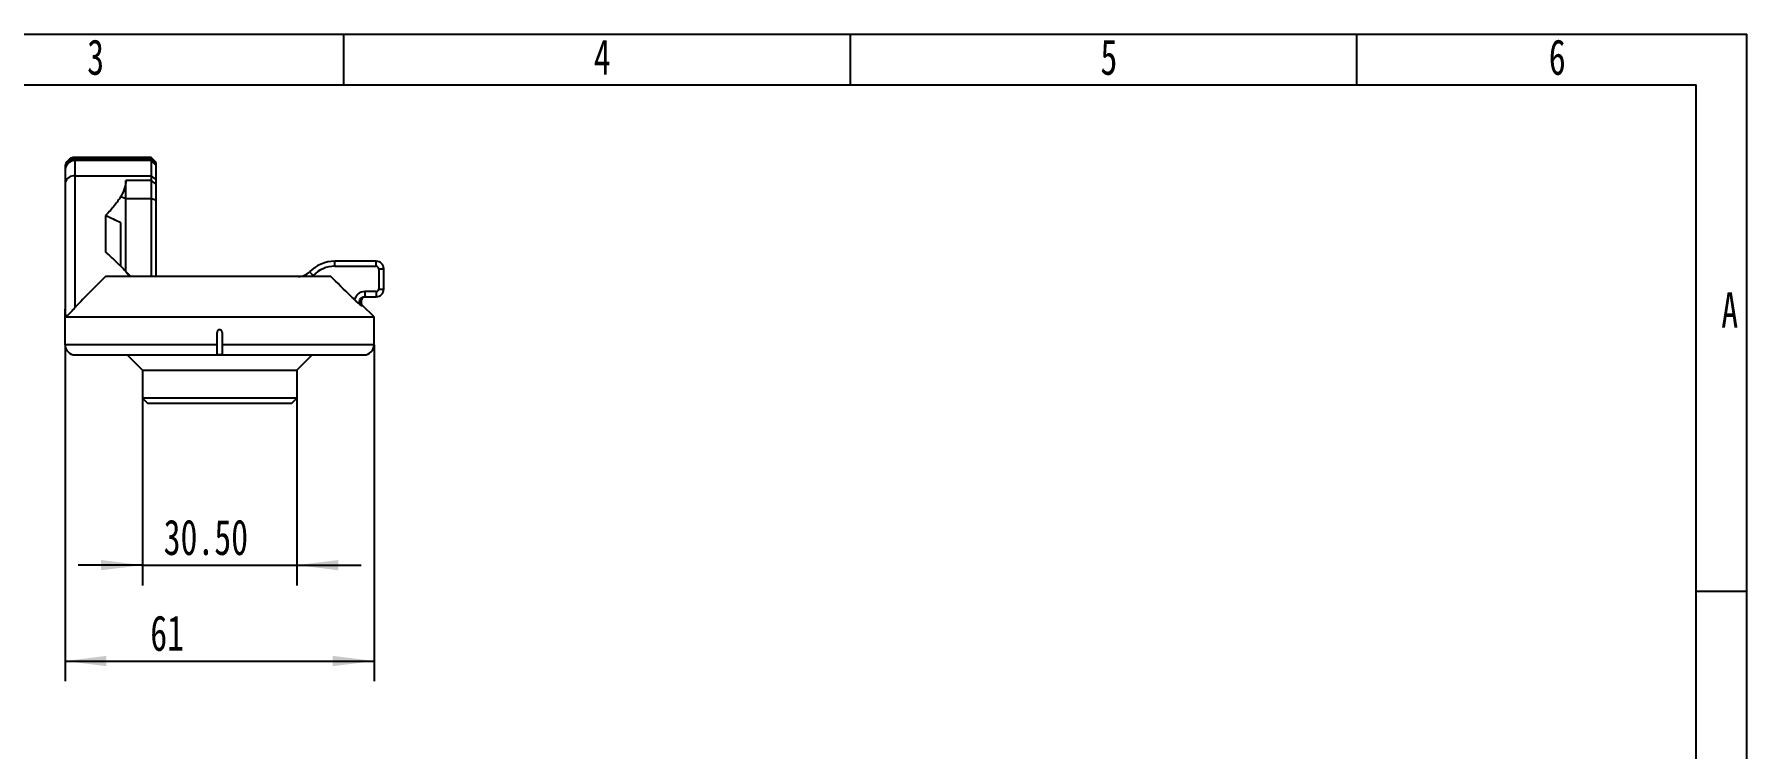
# Model space of a CAD drawing. Header units: millimetres. Extents: x 0 to 304, y 0 to 210.
# Drawn here: x 128 to 297, y 139.5 to 210 of the extents above; entities that cross this region are included whole.
import ezdxf

# ---------------------------------------------------------------- set-up
doc = ezdxf.new("R2010")
doc.units = ezdxf.units.MM
doc.layers.add('图框', color=7, linetype='Continuous')
doc.styles.add('SLDTEXTSTYLE3', font='TXT', dxfattribs={"width": 0.7})
doc.dimstyles.new('SLDDIMSTYLE3', dxfattribs={"dimtxt": 3.5, "dimasz": 4.08, "dimexe": 0, "dimexo": 0.0625, "dimgap": 0.875, "dimtad": 2, "dimlfac": 2, "dimrnd": 1e-09, "dimzin": 12, "dimdsep": 46, "dimtxsty": 'SLDTEXTSTYLE3', "dimsah": 1, "dimcen": 0.09, "dimadec": 0, "dimazin": 3, "dimtfac": 1, "dimtofl": 0, "dimtmove": 0, "dimatfit": 3, "dimfxl": 1, "dimfrac": 2, "dimtolj": 1, "dimtzin": 12, "dimarcsym": 0})
doc.dimstyles.new('SLDDIMSTYLE4', dxfattribs={"dimtxt": 3.5, "dimasz": 4.08, "dimexe": 0, "dimexo": 0.0625, "dimgap": 0.875, "dimtad": 2, "dimlfac": 2, "dimrnd": 1e-09, "dimzin": 4, "dimdsep": 46, "dimtxsty": 'SLDTEXTSTYLE3', "dimsah": 1, "dimcen": 0.09, "dimadec": 0, "dimazin": 1, "dimtfac": 1, "dimtmove": 0, "dimatfit": 0, "dimfxl": 1, "dimfrac": 2, "dimtolj": 1, "dimtzin": 12, "dimarcsym": 0})

# ---------------------------------------------------------------- blocks, each defined once
blk = doc.blocks.new('_D_5')
at = {"layer": '图框'}
for p, q in [((131.03, 179.34), (131.03, 146.13)), ((161.53, 179.34), (161.53, 146.13)), ((131.03, 148.13), (161.53, 148.13))]:
    blk.add_line(p, q, dxfattribs=at)
for points in [[(131.03, 148.13), (135.11, 147.62), (135.11, 148.64)], [(161.53, 148.13), (157.45, 148.64), (157.45, 147.62)]]:
    blk.add_solid(points, dxfattribs=at)
at = {"layer": '图框', "insert": (139.44, 152.64), "char_height": 3.5, "attachment_point": 1, "style": 'SLDTEXTSTYLE3'}
blk.add_mtext('61', dxfattribs=at)
blk = doc.blocks.new('_D_6')
at = {"layer": '图框'}
for p, q in [((138.66, 174.09), (138.66, 155.59)), ((153.91, 174.09), (153.91, 155.59)), ((138.66, 157.59), (132.31, 157.59)), ((138.66, 157.59), (153.91, 157.59)), ((153.91, 157.59), (160.26, 157.59))]:
    blk.add_line(p, q, dxfattribs=at)
for points in [[(138.66, 157.59), (134.58, 158.1), (134.58, 157.09)], [(153.91, 157.59), (157.99, 157.09), (157.99, 158.1)]]:
    blk.add_solid(points, dxfattribs=at)
at = {"layer": '图框', "insert": (140.76, 162.1), "char_height": 3.5, "attachment_point": 1, "style": 'SLDTEXTSTYLE3'}
blk.add_mtext('30.50', dxfattribs=at)

msp = doc.modelspace()

# ---------------------------------------------------------------- linework, layer by layer
at = {"color": 7, "linetype": 'Continuous', "lineweight": 25}
for p, q in [((139.5305, 197.8431), (132.0305, 197.8431)), ((132.0305, 197.6939), (132.0305, 197.8431)), ((140.0305, 197.3431), (139.5305, 197.8431)), ((139.5305, 197.8431), (139.5305, 197.6939)), ((131.0305, 196.8431), (131.0305, 196.716)), ((131.0305, 196.716), (131.0305, 196.5545)), ((131.0305, 196.5545), (131.0305, 195.2989)), ((132.0305, 197.5324), (132.0305, 197.6939)), ((139.5305, 197.6939), (132.0305, 197.6939)), ((132.0305, 196.0256), (132.0305, 197.5324)), ((139.5305, 197.5324), (132.0305, 197.5324)), ((139.5305, 197.6939), (139.5305, 197.5324)), ((139.5305, 197.6939), (140.0305, 197.205)), ((139.5305, 197.5324), (139.5305, 196.0256)), ((140.0305, 197.0434), (139.5305, 197.5324)), ((140.0305, 197.205), (140.0305, 197.3431)), ((140.0305, 197.0434), (140.0305, 197.205)), ((140.0305, 195.6622), (140.0305, 197.0434)), ((131.0305, 195.2989), (131.0305, 182.8676)), ((132.0305, 183.0359), (132.0305, 196.0256)), ((132.0305, 196.0256), (139.5305, 196.0256)), ((139.5305, 195.5627), (137.0305, 195.5627)), ((137.0305, 193.7859), (137.0305, 195.5627)), ((139.5305, 196.0256), (139.5305, 195.5627)), ((140.0305, 195.6622), (139.5305, 196.0256)), ((139.5305, 195.5627), (139.5305, 193.7859)), ((140.0305, 195.1993), (139.5305, 195.5627)), ((140.0305, 195.1993), (140.0305, 195.6622)), ((140.0305, 193.6002), (140.0305, 195.1993)), ((136.5219, 193.9747), (137.0305, 193.7859)), ((137.0305, 186.6009), (137.0305, 193.7859)), ((137.0305, 193.7859), (139.5305, 193.7859)), ((139.5305, 193.7859), (139.5305, 186.0931)), ((140.0305, 193.6002), (139.5305, 193.7859)), ((140.0305, 186.0931), (140.0305, 193.6002)), ((135.0305, 192.0918), (135.0305, 188.4788)), ((136.5305, 187.1009), (136.5305, 191.4001)), ((135.0305, 186.0931), (133.1809, 184.2435)), ((157.2492, 186.0931), (135.0305, 186.0931)), ((137.5333, 186.0981), (136.4257, 187.2057)), ((155.5103, 186.1931), (155.1532, 186.5431)), ((157.6527, 187.0931), (157.6527, 187.5931)), ((161.7305, 187.5931), (157.6527, 187.5931)), ((157.6527, 187.0931), (161.7305, 187.0931)), ((161.7305, 187.0931), (161.7305, 187.5931)), ((161.9805, 186.8431), (161.9805, 184.8431)), ((161.9805, 186.8431), (162.4805, 186.8431)), ((162.4805, 184.8431), (162.4805, 186.8431)), ((161.7305, 184.5931), (160.5985, 184.5931)), ((161.7305, 184.5931), (161.7305, 184.0931)), ((161.9805, 184.8431), (162.4805, 184.8431)), ((131.0305, 179.3431), (131.0305, 182.8676)), ((160.234, 183.2396), (160.384, 183.2396)), ((161.5305, 182.0931), (160.384, 183.2396)), ((160.5985, 184.0931), (161.7305, 184.0931)), ((131.0857, 182.0931), (161.5305, 182.0931)), ((161.5305, 179.3431), (161.5305, 182.0931)), ((146.0305, 179.3431), (131.0305, 179.3431)), ((146.0305, 179.3431), (146.0305, 180.5743)), ((146.5305, 180.5743), (146.5305, 179.3431)), ((161.5305, 179.3431), (146.5305, 179.3431)), ((132.0305, 178.3431), (160.5305, 178.3431)), ((137.1555, 178.3431), (138.6555, 176.8431)), ((155.4055, 178.3431), (153.9055, 176.8431)), ((138.6555, 176.8431), (138.6555, 174.0931)), ((138.6555, 176.8431), (153.9055, 176.8431)), ((153.9055, 176.8431), (153.9055, 174.0931)), ((138.6555, 174.0931), (139.1555, 173.5931)), ((153.9055, 174.0931), (138.6555, 174.0931)), ((153.4055, 173.5931), (153.9055, 174.0931)), ((139.1555, 173.5931), (153.4055, 173.5931))]:
    msp.add_line(p, q, dxfattribs=at)
for centre, radius, start, end in [((132.0305, 196.8431), 1, 90, 180), ((132.0195, 196.7048), 0.9891, 89.366879, 179.352567), ((132.0195, 196.5433), 0.9891, 89.366879, 179.352567), ((131.9125, 195.1366), 0.8969, 82.442825, 169.57442), ((154.082, 187.5931), 1.5, 270, 315.573011), ((157.6527, 184.0931), 3.5, 90, 135.573011), ((154.082, 187.5931), 2, 311.409622, 315.573011), ((157.6527, 184.0931), 3, 90, 135.573011), ((161.7305, 186.8431), 0.75, 0, 90), ((161.7305, 186.8431), 0.25, 0, 90), ((161.7305, 184.8431), 0.25, 270, 0), ((161.7305, 184.8431), 0.75, 270, 0), ((160.7376, 183.5931), 0.5, 90, 225), ((132.0305, 179.3431), 1, 180, 270), ((160.5305, 179.3431), 1, 270, 0), ((146.2805, 234.2805), 55.9056, 269.743783, 270.256217)]:
    msp.add_arc(centre, radius, start, end, dxfattribs=at)
msp.add_ellipse((146.2805, 74.655), major_axis=(0, 115.9535), ratio=0.3457374, start_param=0.33287236, end_param=0.36340091, dxfattribs=at)
for points, knots in [([(137.0305, 195.5627), (137.0305, 195.3108), (136.9906, 195.059), (136.8253, 194.5367), (136.7, 194.2663), (136.5219, 193.9747)], [0, 0, 0, 0, 0.5, 0.5, 1, 1, 1, 1]), ([(136.5219, 193.9747), (136.3529, 193.6982), (136.1501, 193.4082), (135.66, 192.7863), (135.373, 192.4546), (135.0305, 192.0918)], [0, 0, 0, 0, 0.5, 0.5, 1, 1, 1, 1]), ([(135.0305, 188.4788), (135.3525, 188.2044), (135.6302, 187.9585), (136.1211, 187.5061), (136.3343, 187.2997), (136.7119, 186.9151), (136.8761, 186.737), (137.1661, 186.4012), (137.2918, 186.2435), (137.4016, 186.0931)], [0, 0, 0, 0, 0.25, 0.25, 0.5, 0.5, 0.75, 0.75, 1, 1, 1, 1]), ([(160.5985, 184.5931), (160.3675, 184.5931), (160.1373, 184.5118), (159.868, 184.2932), (159.7907, 184.2051), (159.6718, 184.0072), (159.63, 183.8976), (159.6075, 183.7843)], [0, 0, 0, 0, 0.5, 0.5, 0.75, 0.75, 1, 1, 1, 1]), ([(160.5985, 184.5931), (160.5985, 184.4622), (160.5985, 184.3321), (160.5985, 184.147), (160.5985, 184.0931), (160.5985, 184.0931)], [0, 0, 0, 0, 0.5, 0.5, 1, 1, 1, 1]), ([(131.0857, 182.0931), (131.0914, 182.0972), (131.1027, 182.1053), (131.1232, 182.1211), (131.1457, 182.1393), (131.1705, 182.1599), (131.1973, 182.1828), (131.2261, 182.2081), (131.2568, 182.2356), (131.2893, 182.2653), (131.3672, 182.338), (131.5145, 182.483), (131.6744, 182.6496), (131.8094, 182.7947), (131.9197, 182.9144), (131.9921, 182.9939), (132.0305, 183.0359)], [0, 0, 0, 0, 0.0376583, 0.07363489, 0.10813272, 0.14138179, 0.17363887, 0.20518494, 0.23632023, 0.2673569, 0.29861007, 0.45138878, 0.64290188, 0.74743039, 0.86633699, 1, 1, 1, 1]), ([(159.6074, 183.7837), (159.6198, 183.7716), (159.6443, 183.7476), (159.681, 183.7126), (159.717, 183.6788), (159.7521, 183.6463), (159.7863, 183.6152), (159.8379, 183.5689), (159.9057, 183.5093), (160.0078, 183.4227), (160.0965, 183.35), (160.1769, 183.2853), (160.2143, 183.2553), (160.234, 183.2396)], [0, 0, 0, 0, 0.05354622, 0.10616607, 0.15785615, 0.20860709, 0.25841281, 0.30727679, 0.43637265, 0.56511354, 0.79060763, 0.89002621, 1, 1, 1, 1]), ([(160.234, 183.2396), (160.1624, 183.3089), (160.1124, 183.3997), (160.0725, 183.5927), (160.0839, 183.695), (160.1618, 183.8768), (160.2294, 183.9555), (160.3977, 184.0638), (160.4981, 184.0931), (160.5985, 184.0931)], [0, 0, 0, 0, 0.25, 0.25, 0.5, 0.5, 0.75, 0.75, 1, 1, 1, 1]), ([(146.0305, 178.3754), (146.0305, 178.3821), (146.0304, 178.3953), (146.0304, 178.4213), (146.0304, 178.4515), (146.0304, 178.486), (146.0304, 178.5242), (146.0303, 178.566), (146.0303, 178.611), (146.0303, 178.6589), (146.0303, 178.7093), (146.0303, 178.7619), (146.0303, 178.8164), (146.0303, 178.8725), (146.0303, 178.9298), (146.0304, 178.9881), (146.0304, 179.047), (146.0304, 179.1064), (146.0304, 179.1659), (146.0304, 179.2253), (146.0304, 179.2844), (146.0305, 179.3236), (146.0305, 179.3431)], [0, 0, 0, 0, 0.05555881, 0.1105324, 0.16492078, 0.21872395, 0.27194192, 0.3245747, 0.3766223, 0.42808474, 0.47896203, 0.5292542, 0.57896126, 0.62808324, 0.67662017, 0.72457207, 0.77193898, 0.81872094, 0.86491798, 0.91053014, 0.95555747, 1, 1, 1, 1]), ([(146.5305, 180.5743), (146.5301, 180.5845), (146.5293, 180.6064), (146.5223, 180.6408), (146.5092, 180.678), (146.488, 180.7162), (146.445, 180.7684), (146.3739, 180.8133), (146.2805, 180.8291), (146.187, 180.8132), (146.1073, 180.7631), (146.0573, 180.6939), (146.0341, 180.6318), (146.0316, 180.5922), (146.0305, 180.5743)], [0, 0, 0, 0, 0.03921695, 0.08391214, 0.13408246, 0.18972431, 0.25083369, 0.39234998, 0.50024381, 0.60811943, 0.74965374, 0.84821358, 0.93167797, 1, 1, 1, 1]), ([(146.5305, 179.3431), (146.5305, 179.3187), (146.5305, 179.2695), (146.5305, 179.1955), (146.5305, 179.1211), (146.5305, 179.0468), (146.5305, 178.9732), (146.5306, 178.9007), (146.5306, 178.8299), (146.5306, 178.7615), (146.5306, 178.6961), (146.5306, 178.6342), (146.5306, 178.5765), (146.5305, 178.5238), (146.5305, 178.4765), (146.5305, 178.4355), (146.5305, 178.4006), (146.5305, 178.3839), (146.5305, 178.3754)], [0, 0, 0, 0, 0.05564578, 0.11220519, 0.1696783, 0.22806519, 0.28736592, 0.34758055, 0.40870913, 0.47075171, 0.53370834, 0.59757904, 0.66236384, 0.72806278, 0.79467585, 0.86220308, 0.93064446, 1, 1, 1, 1])]:
    msp.add_open_spline(points, degree=3, knots=knots, dxfattribs=at)
for points in [[(136.5305, 191.4001), (136.0559, 191.6122), (135.5559, 191.8427), (135.0305, 192.0918)], [(159.2925, 184.0931), (158.5532, 184.8191), (157.8768, 185.4811), (157.2492, 186.0931)], [(131.0305, 182.8676), (131.0305, 182.6253), (131.0478, 182.3625), (131.0857, 182.0931)], [(159.6068, 183.7843), (159.5008, 183.8885), (159.396, 183.9914), (159.2925, 184.0931)]]:
    msp.add_open_spline(points, degree=3, dxfattribs=at)
at = {"layer": '图框'}
for p, q in [((0, 210), (297, 210)), ((208.5, 210), (208.5, 205)), ((258.5, 210), (258.5, 205)), ((297, 0), (297, 210)), ((297, 155), (292, 155))]:
    msp.add_line(p, q, dxfattribs=at)
at = {"layer": '图框', "lineweight": 25}
msp.add_line((158.5, 210), (158.5, 205), dxfattribs=at)
at = {"layer": '图框', "linetype": 'Continuous', "lineweight": 25}
for p in [(25, 205), (292, 5)]:
    msp.add_line(p, (292, 205), dxfattribs=at)

# ---------------------------------------------------------------- texts
at = {"layer": '图框', "char_height": 3.5, "attachment_point": 2, "style": 'SLDTEXTSTYLE3'}
for s, insert in [('3', (134.0444, 209.4995)), ('4', (184.0444, 209.4995)), ('5', (234.0444, 209.4995)), ('6', (278.2969, 209.4995)), ('A', (295.3203, 184.5403))]:
    msp.add_mtext(s, dxfattribs=dict(at, insert=insert))

# ---------------------------------------------------------------- dimensions: what is measured, and where the dimension line sits
at = {"layer": '图框'}
for base, p1, p2, dimstyle, picture, middle in [((161.5305, 148.1271), (131.0305, 179.3431), (161.5305, 179.3431), 'SLDDIMSTYLE3', '_D_5', (140.9722, 148.1271)), ((153.9055, 157.5931), (138.6555, 174.0931), (153.9055, 174.0931), 'SLDDIMSTYLE4', '_D_6', (144.6019, 157.5931))]:
    dim = msp.add_linear_dim(base=base, p1=p1, p2=p2, dimstyle=dimstyle, dxfattribs=at)
    dim.commit()
    dim.dimension.update_dxf_attribs({"geometry": picture, "text_midpoint": middle, "dimtype": 160})

doc.saveas('drawing.dxf')
